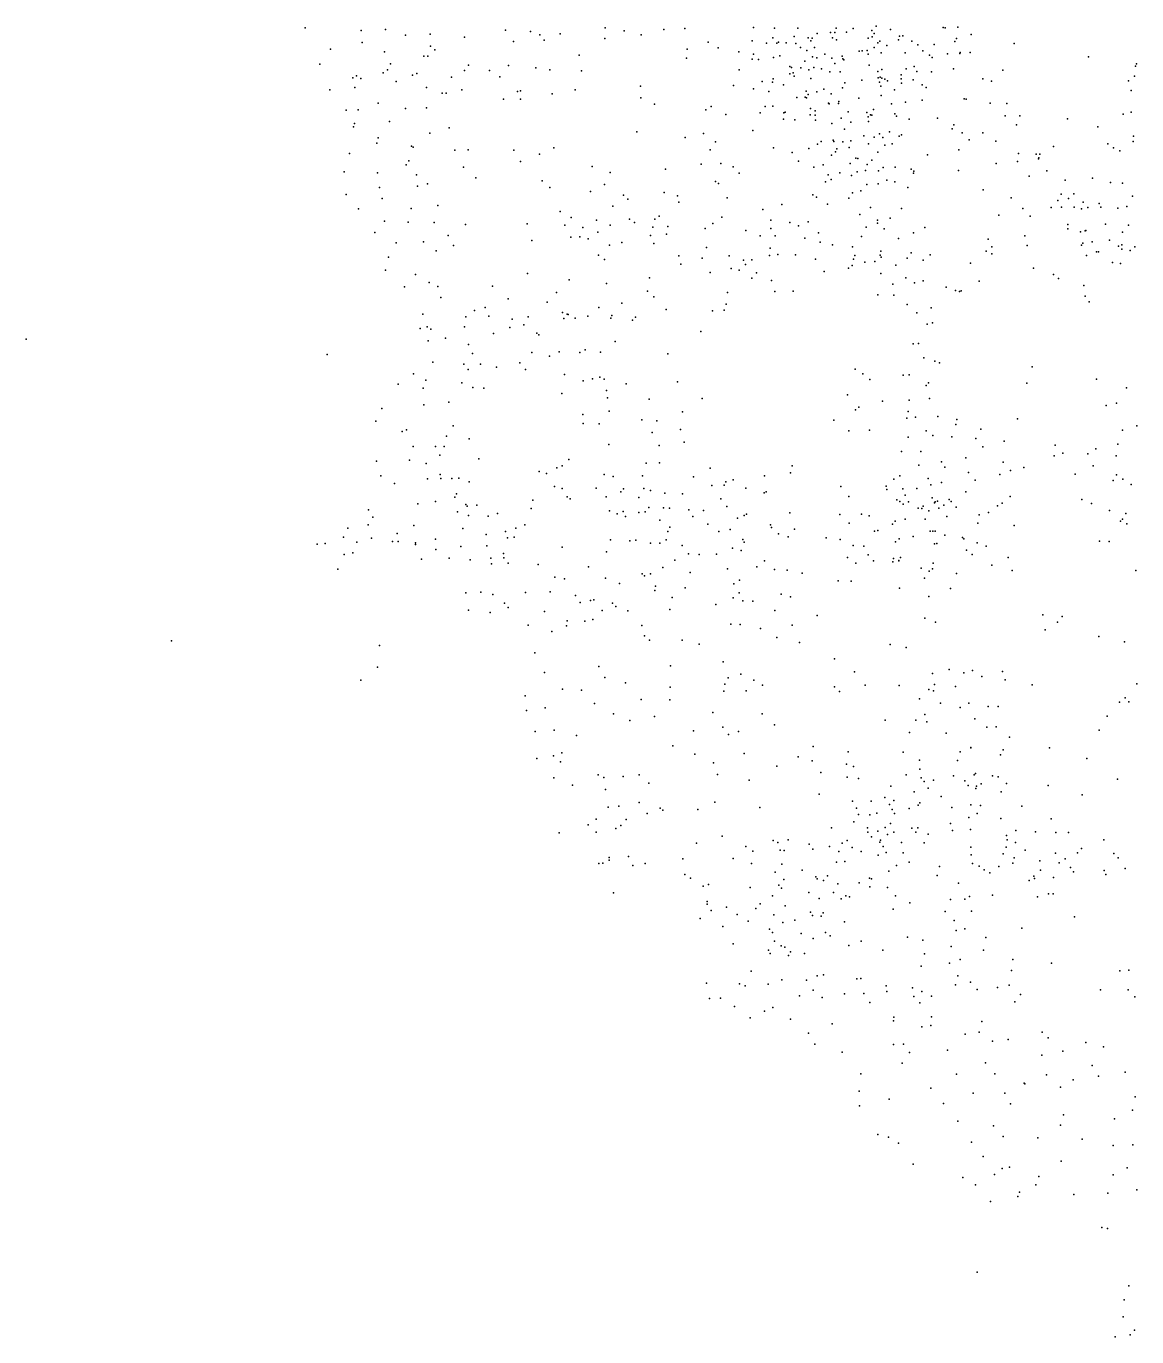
# Model space of a CAD drawing. Header units: millimetres. Extents: x -60275265 to 22802890, y -38578442 to 24337084.
# Drawn here: x 6805622 to 9609622, y -14569304 to -11260304 of the extents above; entities that cross this region are included whole.
import ezdxf

# ---------------------------------------------------------------- set-up
doc = ezdxf.new("R2010")
doc.units = ezdxf.units.MM
doc.header["$MEASUREMENT"] = 0
doc.layers.add('particles', color=7, linetype='Continuous', true_color=0x000000)

msp = doc.modelspace()

# ---------------------------------------------------------------- linework, layer by layer
at = {"layer": 'particles', "color": 93, "true_color": 0x67d435}
for p in [(7509622, -11264304), (7651622, -11271304), (7712622, -11268304), (7763622, -11283304), (7825622, -11280304), (8015622, -11270304), (8078622, -11273304), (8102622, -11282304), (8153622, -11279304), (8267622, -11264304), (8315622, -11272304), (8358622, -11282304), (8415622, -11268304), (8468622, -11266304), (8641622, -11263304), (8694622, -11265304), (8753622, -11265304), (8802622, -11278304), (8836622, -11276304), (8847622, -11276304), (8850622, -11265304), (8876622, -11275304), (8893622, -11266304), (8940622, -11271304), (8946622, -11278304), (8951622, -11260304), (8987622, -11268304), (9120622, -11263304), (9125622, -11264304), (9157622, -11262304), (9191622, -11281304), (7653622, -11301304), (7826622, -11310304), (7912622, -11288304), (8035622, -11299304), (8113622, -11295304), (8266622, -11291304), (8527622, -11300304), (8552622, -11315304), (8638622, -11297304), (8674622, -11303304), (8690622, -11289304), (8700622, -11303304), (8704622, -11300304), (8724622, -11302304), (8744622, -11286304), (8748622, -11304304), (8760622, -11314304), (8779622, -11289304), (8786622, -11297304), (8789622, -11290304), (8795622, -11314304), (8841622, -11289304), (8851622, -11294304), (8931622, -11290304), (8941622, -11287304), (8946622, -11314304), (8955622, -11302304), (8960622, -11298304), (8978622, -11309304), (9007622, -11294304), (9010622, -11285304), (9018622, -11284304), (9041622, -11298304), (9056622, -11307304), (9097622, -11306304), (9150622, -11299304), (9154622, -11291304), (9299622, -11304304), (7573622, -11318304), (7710622, -11325304), (7809622, -11336304), (7819622, -11336304), (7837622, -11320304), (8201622, -11333304), (8472622, -11341304), (8474622, -11318304), (8604622, -11325304), (8638622, -11343304), (8641622, -11331304), (8654622, -11344304), (8692622, -11339304), (8708622, -11335304), (8771622, -11348304), (8776622, -11321304), (8790622, -11337304), (8801622, -11340304), (8821622, -11331304), (8839622, -11341304), (8865622, -11336304), (8867622, -11342304), (8869622, -11345304), (8908622, -11323304), (8916622, -11322304), (8928622, -11321304), (8931622, -11331304), (8964622, -11327304), (9024622, -11327304), (9069622, -11322304), (9086622, -11333304), (9092622, -11339304), (9131622, -11330304), (9162622, -11329304), (9163622, -11326304), (9188622, -11326304), (9487622, -11337304), (7546622, -11356304), (7706622, -11378304), (7717622, -11370304), (7725622, -11355304), (7791622, -11379304), (7912622, -11372304), (7922622, -11358304), (7975622, -11372304), (8023622, -11359304), (8092622, -11365304), (8127622, -11370304), (8207622, -11373304), (8605622, -11370304), (8733622, -11362304), (8733622, -11380304), (8737622, -11364304), (8741622, -11378304), (8761622, -11365304), (8781622, -11370304), (8794622, -11364304), (8813622, -11368304), (8834622, -11375304), (8847622, -11354304), (8860622, -11375304), (8933622, -11358304), (8955622, -11374304), (8965622, -11369304), (9027622, -11368304), (9047622, -11362304), (9054622, -11374304), (9091622, -11375304), (9146622, -11368304), (9271622, -11371304), (9606622, -11361304), (9608622, -11355304), (7630622, -11390304), (7635622, -11415304), (7639622, -11385304), (7650622, -11392304), (7739622, -11400304), (7780622, -11384304), (7816622, -11415304), (7879622, -11389304), (8001622, -11388304), (8356622, -11411304), (8591622, -11410304), (8663622, -11400304), (8689622, -11401304), (8691622, -11393304), (8717622, -11408304), (8744622, -11386304), (8786622, -11392304), (8872622, -11403304), (8915622, -11396304), (8956622, -11390304), (8959622, -11401304), (8961622, -11389304), (8963622, -11411304), (8965622, -11391304), (8973622, -11394304), (8980622, -11398304), (9014622, -11383304), (9014622, -11393304), (9015622, -11404304), (9044622, -11395304), (9067622, -11408304), (9077622, -11415304), (9220622, -11393304), (9242622, -11399304), (9588622, -11398304), (9603622, -11386304), (7572622, -11421304), (7855622, -11429304), (7865622, -11429304), (7905622, -11421304), (8010622, -11444304), (8045622, -11425304), (8053622, -11423304), (8053622, -11444304), (8133622, -11431304), (8191622, -11421304), (8357622, -11441304), (8641622, -11418304), (8680622, -11425304), (8751622, -11440304), (8772622, -11439304), (8774622, -11424304), (8775622, -11441304), (8779622, -11432304), (8801622, -11426304), (8819622, -11419304), (8837622, -11431304), (8866622, -11416304), (8907622, -11442304), (8964622, -11435304), (8997622, -11421304), (9067622, -11447304), (9173622, -11443304), (9178622, -11444304), (9595622, -11422304), (7613622, -11472304), (7643622, -11471304), (7694622, -11454304), (7763622, -11468304), (7816622, -11466304), (8391622, -11457304), (8521622, -11471304), (8534622, -11463304), (8658622, -11479304), (8671622, -11463304), (8690622, -11462304), (8718622, -11479304), (8721622, -11477304), (8785622, -11468304), (8797622, -11474304), (8831622, -11454304), (8832622, -11456304), (8856622, -11455304), (8857622, -11450304), (8880622, -11476304), (8927622, -11478304), (8944622, -11470304), (8990622, -11456304), (8998622, -11481304), (9025622, -11452304), (9239622, -11454304), (9281622, -11455304), (9595622, -11477304), (7631622, -11514304), (7634622, -11506304), (7722622, -11501304), (8571622, -11483304), (8717622, -11495304), (8746622, -11496304), (8784622, -11484304), (8797622, -11485304), (8798622, -11497304), (8839622, -11506304), (8863622, -11492304), (8887622, -11502304), (8931622, -11489304), (8932622, -11501304), (8937622, -11484304), (8940622, -11485304), (9002622, -11487304), (9034622, -11495304), (9106622, -11492304), (9147622, -11509304), (9277622, -11486304), (9305622, -11509304), (9314622, -11486304), (9434622, -11494304), (9511622, -11514304), (9575622, -11482304), (7694622, -11542304), (7824622, -11530304), (7873622, -11517304), (8347622, -11527304), (8469622, -11541304), (8515622, -11531304), (8640622, -11523304), (8842622, -11548304), (8871622, -11520304), (8920622, -11537304), (8946622, -11540304), (8959622, -11532304), (8968622, -11541304), (8985622, -11527304), (9009622, -11538304), (9015622, -11534304), (9143622, -11519304), (9168622, -11529304), (9186622, -11547304), (9220622, -11529304), (9601622, -11538304), (7621622, -11581304), (7690622, -11555304), (7778622, -11563304), (7782622, -11565304), (7887622, -11573304), (7921622, -11572304), (8036622, -11573304), (8137622, -11567304), (8532622, -11572304), (8545622, -11552304), (8692622, -11567304), (8739622, -11579304), (8781622, -11569304), (8803622, -11558304), (8812622, -11551304), (8844622, -11551304), (8848622, -11577304), (8852622, -11570304), (8867622, -11552304), (8883622, -11566304), (8887622, -11549304), (8932622, -11557304), (8955622, -11578304), (8973622, -11560304), (8991622, -11557304), (9160622, -11572304), (9253622, -11550304), (9310622, -11581304), (9399622, -11564304), (9536622, -11557304), (9550622, -11567304), (9566622, -11575304), (9600622, -11551304), (7764622, -11610304), (7771622, -11600304), (8053622, -11602304), (8101622, -11583304), (8234622, -11614304), (8509622, -11608304), (8559622, -11607304), (8755622, -11601304), (8817622, -11610304), (8838622, -11586304), (8885622, -11607304), (8900622, -11593304), (8905622, -11594304), (8928622, -11609304), (8940622, -11598304), (9081622, -11585304), (9254622, -11607304), (9308622, -11602304), (9355622, -11583304), (9361622, -11595304), (9362622, -11592304), (9364622, -11583304), (7608622, -11628304), (7692622, -11630304), (7790622, -11635304), (7909622, -11616304), (7940622, -11643304), (8279622, -11629304), (8419622, -11621304), (8590622, -11615304), (8605622, -11631304), (8794622, -11616304), (8830622, -11635304), (8837622, -11647304), (8859622, -11630304), (8889622, -11637304), (8903622, -11628304), (8924622, -11624304), (8957622, -11625304), (8969622, -11617304), (8999622, -11616304), (9039622, -11621304), (9045622, -11631304), (9046622, -11626304), (9159622, -11624304), (9337622, -11639304), (9382622, -11625304), (9497622, -11644304), (7697622, -11667304), (7793622, -11664304), (7818622, -11658304), (8108622, -11650304), (8127622, -11667304), (8230622, -11677304), (8265622, -11660304), (8416622, -11680304), (8545622, -11652304), (8553622, -11657304), (8823622, -11653304), (8912622, -11676304), (8927622, -11660304), (8956622, -11658304), (8978622, -11649304), (8998622, -11653304), (9031622, -11667304), (9221622, -11673304), (9428622, -11649304), (9543622, -11655304), (9573622, -11656304), (7613622, -11685304), (7704622, -11695304), (7844622, -11713304), (8313622, -11687304), (8324622, -11697304), (8449622, -11688304), (8453622, -11704304), (8575622, -11693304), (8713622, -11710304), (8791622, -11686304), (8800622, -11692304), (8828622, -11709304), (8882622, -11694304), (8891622, -11681304), (9292622, -11693304), (9410622, -11700304), (9418622, -11684304), (9437622, -11695304), (9450622, -11683304), (9474622, -11704304), (9514622, -11708304), (9598622, -11689304), (7644622, -11721304), (7777622, -11720304), (8153622, -11728304), (8181622, -11743304), (8286622, -11714304), (8403622, -11740304), (8561622, -11742304), (8665622, -11723304), (8910622, -11735304), (8937622, -11718304), (8986622, -11745304), (9015622, -11720304), (9261622, -11737304), (9321622, -11720304), (9340622, -11740304), (9393622, -11718304), (9419622, -11717304), (9451622, -11717304), (9469622, -11721304), (9485622, -11718304), (9518622, -11717304), (9561622, -11719304), (9584622, -11715304), (7710622, -11752304), (7769622, -11755304), (7835622, -11756304), (7914622, -11761304), (8070622, -11759304), (8165622, -11762304), (8210622, -11768304), (8245622, -11750304), (8279622, -11762304), (8328622, -11747304), (8341622, -11756304), (8387622, -11767304), (8392622, -11747304), (8425622, -11766304), (8519622, -11771304), (8539622, -11758304), (8622622, -11776304), (8685622, -11750304), (8685622, -11771304), (8733622, -11756304), (8755622, -11764304), (8779622, -11754304), (8926622, -11767304), (8954622, -11750304), (8954622, -11757304), (8971622, -11772304), (9074622, -11768304), (9435622, -11761304), (9435622, -11772304), (9467622, -11779304), (9479622, -11777304), (9480622, -11776304), (9530622, -11760304), (9588622, -11762304), (7685622, -11781304), (7739622, -11807304), (7808622, -11804304), (7870622, -11788304), (8082622, -11801304), (8180622, -11793304), (8203622, -11792304), (8224622, -11797304), (8248622, -11780304), (8309622, -11806304), (8381622, -11788304), (8390622, -11809304), (8422622, -11785304), (8658622, -11789304), (8696622, -11789304), (8771622, -11795304), (8805622, -11782304), (8810622, -11805304), (8841622, -11812304), (8914622, -11791304), (9007622, -11796304), (9045622, -11782304), (9234622, -11798304), (9326622, -11789304), (9473622, -11808304), (9496622, -11804304), (9540622, -11800304), (9571622, -11812304), (9573622, -11780304), (7720622, -11843304), (7840622, -11827304), (7884622, -11814304), (8250622, -11838304), (8278622, -11813304), (8453622, -11840304), (8523622, -11819304), (8580622, -11840304), (8682622, -11839304), (8683622, -11820304), (8703622, -11836304), (8747622, -11837304), (8891622, -11817304), (8897622, -11839304), (8961622, -11838304), (8963622, -11828304), (8964622, -11843304), (9039622, -11832304), (9087622, -11837304), (9229622, -11828304), (9243622, -11817304), (9243622, -11835304), (9332622, -11814304), (9469622, -11813304), (9482622, -11839304), (9507622, -11830304), (9512622, -11830304), (9563622, -11815304), (9571622, -11823304), (9592622, -11826304), (9604622, -11817304), (7712622, -11876304), (8265622, -11849304), (8458622, -11861304), (8512622, -11846304), (8585622, -11872304), (8605622, -11876304), (8616622, -11851304), (8621622, -11862304), (8637622, -11850304), (8798622, -11848304), (8820622, -11879304), (8881622, -11871304), (8890622, -11864304), (8894622, -11848304), (8922622, -11856304), (8948622, -11854304), (9001622, -11863304), (9029622, -11846304), (9070622, -11851304), (9189622, -11858304), (9348622, -11871304), (9548622, -11857304), (9568622, -11859304), (7788622, -11887304), (7822622, -11907304), (8071622, -11884304), (8176622, -11900304), (8270622, -11910304), (8379622, -11895304), (8532622, -11882304), (8637622, -11896304), (8649622, -11883304), (8687622, -11902304), (8963622, -11884304), (8993622, -11911304), (9026622, -11895304), (9048622, -11908304), (9070622, -11903304), (9211622, -11904304), (9399622, -11887304), (9411622, -11897304), (7760622, -11918304), (7844622, -11917304), (7852622, -11945304), (7982622, -11916304), (8144622, -11932304), (8374622, -11929304), (8390622, -11943304), (8576622, -11932304), (8695622, -11930304), (8741622, -11929304), (8955622, -11938304), (8996622, -11939304), (9128622, -11919304), (9151622, -11927304), (9161622, -11930304), (9166622, -11928304), (9475622, -11915304), (9479622, -11942304), (7937622, -11978304), (7964622, -11970304), (8022622, -11948304), (8120622, -11957304), (8251622, -11970304), (8309622, -11959304), (8421622, -11975304), (8567622, -11977304), (8572622, -11962304), (9029622, -11963304), (9090622, -11971304), (9489622, -11956304), (7806622, -11987304), (7915622, -11994304), (7973622, -11992304), (8032622, -12000304), (8072622, -11994304), (8159622, -11983304), (8162622, -11998304), (8171622, -11987304), (8173622, -11988304), (8191622, -11997304), (8223622, -11992304), (8281622, -11997304), (8284622, -11990304), (8336622, -12002304), (8343622, -11995304), (8538622, -11979304), (9054622, -11984304), (9093622, -12009304), (7800622, -12023304), (7817622, -12019304), (7827622, -12025304), (7912622, -12019304), (7985622, -12036304), (8026622, -12021304), (8061622, -12014304), (8094622, -12035304), (8099622, -12039304), (8508622, -12031304), (9080622, -12012304), (6805622, -12050304), (7820622, -12054304), (7864622, -12048304), (7922622, -12064304), (8216622, -12077304), (8292622, -12056304), (9044622, -12062304), (9058622, -12061304), (7565622, -12089304), (7832622, -12108304), (7932622, -12086304), (8051622, -12110304), (8082622, -12084304), (8126622, -12093304), (8151622, -12082304), (8203622, -12084304), (8255622, -12083304), (8425622, -12087304), (9071622, -12097304), (9099622, -12106304), (9111622, -12110304), (7783622, -12138304), (7910622, -12113304), (7921622, -12127304), (7952622, -12113304), (7992622, -12121304), (8066622, -12127304), (8164622, -12139304), (8898622, -12126304), (8917622, -12138304), (9019622, -12141304), (9034622, -12140304), (9345622, -12120304), (7744622, -12164304), (7807622, -12174304), (7814622, -12154304), (7905622, -12160304), (7933622, -12172304), (7960622, -12174304), (8211622, -12155304), (8235622, -12150304), (8253622, -12146304), (8264622, -12151304), (8320622, -12163304), (8449622, -12158304), (8935622, -12152304), (9077622, -12167304), (9083622, -12160304), (9331622, -12161304), (9507622, -12151304), (9583622, -12173304), (7872622, -12209304), (8157622, -12187304), (8270622, -12180304), (8273622, -12198304), (8378622, -12202304), (8512622, -12200304), (8879622, -12191304), (8967622, -12207304), (9034622, -12204304), (9086622, -12200304), (7703622, -12225304), (7809622, -12216304), (8210622, -12240304), (8277622, -12232304), (8462622, -12234304), (8899622, -12229304), (8907622, -12222304), (9032622, -12233304), (9532622, -12218304), (9558622, -12212304), (7688622, -12257304), (7883622, -12269304), (8211622, -12263304), (8252622, -12264304), (8359622, -12254304), (8397622, -12256304), (8844622, -12255304), (9028622, -12250304), (9050622, -12247304), (9107622, -12245304), (9152622, -12266304), (9155622, -12253304), (9308622, -12251304), (9609622, -12269304), (7754622, -12283304), (7765622, -12279304), (7866622, -12295304), (7923622, -12302304), (8385622, -12286304), (8457622, -12278304), (8882622, -12282304), (8934622, -12280304), (9032622, -12298304), (9077622, -12282304), (9094622, -12293304), (9142622, -12297304), (9203622, -12301304), (9215622, -12277304), (9274622, -12308304), (9573622, -12280304), (7782622, -12321304), (7838622, -12321304), (7860622, -12321304), (8276622, -12316304), (8403622, -12319304), (8466622, -12310304), (9015622, -12334304), (9064622, -12334304), (9220622, -12322304), (9403622, -12318304), (9422622, -12338304), (9485622, -12340304), (9506622, -12327304), (9561622, -12315304), (7689622, -12358304), (7773622, -12356304), (7815622, -12364304), (7849622, -12343304), (7948622, -12352304), (8145622, -12375304), (8158622, -12370304), (8175622, -12354304), (8370622, -12363304), (8404622, -12362304), (8739622, -12370304), (9059622, -12368304), (9116622, -12360304), (9124622, -12373304), (9177622, -12350304), (9272622, -12361304), (9324622, -12374304), (9400622, -12345304), (9499622, -12370304), (9557622, -12345304), (7700622, -12395304), (7818622, -12403304), (7850622, -12392304), (7852622, -12402304), (7880622, -12402304), (7897622, -12401304), (8100622, -12384304), (8119622, -12389304), (8264622, -12392304), (8287622, -12397304), (8361622, -12395304), (8490622, -12398304), (8532622, -12376304), (8590622, -12405304), (8669622, -12395304), (8735622, -12388304), (8996622, -12404304), (9011622, -12395304), (9082622, -12402304), (9184622, -12387304), (9201622, -12406304), (9263622, -12392304), (9290622, -12382304), (9453622, -12391304), (9549622, -12407304), (9558622, -12393304), (9574622, -12404304), (7735622, -12415304), (7891622, -12441304), (7923622, -12410304), (8139622, -12422304), (8158622, -12427304), (8244622, -12426304), (8306622, -12436304), (8313622, -12428304), (8364622, -12427304), (8381622, -12432304), (8417622, -12439304), (8462622, -12441304), (8536622, -12420304), (8567622, -12419304), (8571622, -12410304), (8622622, -12426304), (8668622, -12438304), (8673622, -12436304), (8862622, -12422304), (8976622, -12421304), (8978622, -12430304), (9018622, -12428304), (9054622, -12427304), (9089622, -12418304), (9116622, -12412304), (9177622, -12436304), (9595622, -12417304), (7794622, -12466304), (7838622, -12460304), (7887622, -12449304), (7915622, -12468304), (7918622, -12472304), (7943622, -12469304), (8084622, -12457304), (8171622, -12448304), (8178622, -12453304), (8269622, -12448304), (8352622, -12450304), (8559622, -12453304), (8574622, -12473304), (8882622, -12447304), (9003622, -12456304), (9011622, -12460304), (9019622, -12467304), (9024622, -12444304), (9033622, -12461304), (9070622, -12472304), (9092622, -12451304), (9098622, -12463304), (9100622, -12461304), (9106622, -12459304), (9122622, -12469304), (9135622, -12455304), (9140622, -12460304), (9153622, -12474304), (9257622, -12471304), (9269622, -12464304), (9289622, -12447304), (9470622, -12455304), (9495622, -12465304), (7669622, -12481304), (7680622, -12500304), (7894622, -12486304), (7922622, -12495304), (7971622, -12497304), (7995622, -12490304), (8080622, -12478304), (8278622, -12484304), (8297622, -12491304), (8312622, -12485304), (8318622, -12498304), (8352622, -12488304), (8368622, -12486304), (8377622, -12475304), (8405622, -12507304), (8414622, -12476304), (8429622, -12477304), (8478622, -12481304), (8488622, -12498304), (8515622, -12483304), (8601622, -12502304), (8618622, -12495304), (8624622, -12492304), (8733622, -12489304), (8859622, -12493304), (8914622, -12492304), (8933622, -12496304), (9024622, -12505304), (9057622, -12477304), (9066622, -12478304), (9075622, -12505304), (9084622, -12484304), (9109622, -12477304), (9129622, -12498304), (9211622, -12494304), (9235622, -12488304), (9540622, -12483304), (9573622, -12505304), (9581622, -12490304), (7617622, -12527304), (7668622, -12519304), (7784622, -12521304), (7907622, -12528304), (8015622, -12536304), (8041622, -12527304), (8064622, -12519304), (8425622, -12536304), (8430622, -12525304), (8526622, -12517304), (8554622, -12536304), (8582622, -12531304), (8684622, -12519304), (8687622, -12526304), (8745622, -12530304), (8883622, -12515304), (8947622, -12535304), (8955622, -12533304), (8992622, -12517304), (8999622, -12510304), (9087622, -12535304), (9094622, -12535304), (9100622, -12535304), (9208622, -12515304), (9299622, -12521304), (9568622, -12510304), (9584622, -12516304), (7540622, -12568304), (7560622, -12566304), (7606622, -12550304), (7640622, -12563304), (7677622, -12553304), (7730622, -12561304), (7742622, -12541304), (7744622, -12561304), (7788622, -12564304), (7788622, -12569304), (7838622, -12555304), (7966622, -12543304), (7968622, -12572304), (8020622, -12552304), (8037622, -12550304), (8280622, -12557304), (8329622, -12559304), (8344622, -12558304), (8381622, -12565304), (8405622, -12565304), (8421622, -12557304), (8461622, -12571304), (8614622, -12556304), (8618622, -12563304), (8704622, -12542304), (8729622, -12549304), (8825622, -12552304), (8860622, -12556304), (8893622, -12571304), (8920622, -12573304), (9000622, -12562304), (9009622, -12554304), (9044622, -12548304), (9098622, -12567304), (9104622, -12566304), (9124622, -12545304), (9169622, -12551304), (9172622, -12554304), (9206622, -12564304), (9229622, -12573304), (9515622, -12560304), (9539622, -12561304), (7608622, -12594304), (7630622, -12590304), (7803622, -12606304), (7839622, -12581304), (7873622, -12603304), (7902622, -12574304), (7978622, -12603304), (8010622, -12591304), (8011622, -12602304), (8158622, -12575304), (8270622, -12587304), (8477622, -12592304), (8504622, -12594304), (8548622, -12593304), (8588622, -12578304), (8610622, -12584304), (8879622, -12601304), (8931622, -12595304), (8995622, -12604304), (9012622, -12601304), (9179622, -12583304), (9193622, -12594304), (9284622, -12601304), (7592622, -12631304), (7926622, -12607304), (7980622, -12617304), (8022622, -12616304), (8098622, -12619304), (8225622, -12625304), (8412622, -12627304), (8443622, -12608304), (8481622, -12639304), (8576622, -12630304), (8650622, -12625304), (8669622, -12610304), (8694622, -12632304), (8726622, -12633304), (8900622, -12616304), (8944622, -12610304), (8993622, -12612304), (9008622, -12609304), (9008622, -12610304), (9065622, -12628304), (9085622, -12636304), (9093622, -12630304), (9095622, -12616304), (9243622, -12621304), (9294622, -12634304), (9607622, -12634304), (8140622, -12651304), (8164622, -12655304), (8268622, -12654304), (8303622, -12667304), (8360622, -12643304), (8366622, -12648304), (8381622, -12643304), (8592622, -12668304), (8606622, -12659304), (8764622, -12641304), (8855622, -12660304), (8888622, -12661304), (9073622, -12654304), (9154622, -12642304), (7915622, -12691304), (7953622, -12689304), (7983622, -12695304), (8066622, -12690304), (8128622, -12688304), (8192622, -12697304), (8392622, -12685304), (8394622, -12674304), (8436622, -12702304), (8469622, -12678304), (8590622, -12703304), (8605622, -12691304), (8711622, -12694304), (8735622, -12701304), (9010622, -12679304), (9084622, -12700304), (9139622, -12680304), (7922622, -12734304), (8013622, -12717304), (8022622, -12728304), (8114622, -12738304), (8204622, -12715304), (8230622, -12710304), (8238622, -12708304), (8259622, -12735304), (8285622, -12717304), (8294622, -12725304), (8324622, -12736304), (8430622, -12733304), (8546622, -12720304), (8614622, -12711304), (8640622, -12712304), (8695622, -12735304), (7976622, -12740304), (8072622, -12772304), (8171622, -12761304), (8215622, -12762304), (8236622, -12758304), (8584622, -12770304), (8608622, -12771304), (8739622, -12772304), (8802622, -12748304), (9074622, -12755304), (9101622, -12765304), (9372622, -12746304), (9409622, -12765304), (9421622, -12750304), (8132622, -12788304), (8169622, -12774304), (8359622, -12773304), (8366622, -12799304), (8659622, -12781304), (8700622, -12803304), (9378622, -12784304), (9513622, -12801304), (7172622, -12812304), (7697622, -12824304), (8379622, -12810304), (8461622, -12810304), (8504622, -12820304), (8757622, -12816304), (8986622, -12821304), (9027622, -12829304), (9578622, -12814304), (8089622, -12842304), (8565622, -12865304), (8846622, -12857304), (7692622, -12878304), (8114622, -12892304), (8251622, -12877304), (8266622, -12904304), (8432622, -12875304), (8609622, -12896304), (8896622, -12890304), (9093622, -12894304), (9135622, -12884304), (9172622, -12893304), (9194622, -12887304), (9218622, -12902304), (9270622, -12889304), (7650622, -12911304), (8159622, -12934304), (8207622, -12936304), (8318622, -12918304), (8431622, -12929304), (8569622, -12921304), (8577622, -12905304), (8642622, -12911304), (8664622, -12924304), (8846622, -12928304), (8923622, -12924304), (9009622, -12925304), (9084622, -12935304), (9098622, -12922304), (9151622, -12927304), (9277622, -12910304), (9345622, -12923304), (9609622, -12920304), (8065622, -12951304), (8240622, -12970304), (8358622, -12960304), (8430622, -12961304), (8566622, -12939304), (8623622, -12938304), (8858622, -12940304), (9060622, -12958304), (9096622, -12938304), (9113622, -12969304), (9185622, -12969304), (9565622, -12967304), (9580622, -12956304), (9589622, -12966304), (8068622, -12988304), (8115622, -12981304), (8288622, -12996304), (8391622, -13003304), (8539622, -12993304), (8663622, -12996304), (9074622, -12998304), (9163622, -12980304), (9234622, -12978304), (9259622, -12978304), (9534622, -13002304), (8138622, -13037304), (8329622, -13013304), (8564622, -13030304), (8694622, -13024304), (8974622, -13012304), (9051622, -13012304), (9079622, -13016304), (9200622, -13009304), (9230622, -13030304), (9254622, -13029304), (9514622, -13037304), (8090622, -13041304), (8194622, -13051304), (8490622, -13039304), (8578622, -13048304), (8603622, -13041304), (9035622, -13043304), (9128622, -13045304), (9288622, -13055304), (8136622, -13102304), (8157622, -13095304), (8438622, -13077304), (8493622, -13098304), (8618622, -13096304), (8792622, -13079304), (8880622, -13092304), (9019622, -13093304), (9163622, -13092304), (9190622, -13081304), (9190622, -13082304), (9265622, -13100304), (9272622, -13087304), (9389622, -13082304), (8094622, -13109304), (8154622, -13117304), (8540622, -13120304), (8700622, -13128304), (8754622, -13105304), (8789622, -13115304), (8876622, -13123304), (8894622, -13129304), (9060622, -13113304), (9061622, -13136304), (9156622, -13114304), (9483622, -13109304), (8137622, -13158304), (8249622, -13150304), (8263622, -13157304), (8312622, -13154304), (8353622, -13150304), (8550622, -13149304), (8630622, -13164304), (8811622, -13144304), (8878622, -13156304), (8906622, -13159304), (9027622, -13150304), (9065622, -13158304), (9072622, -13167304), (9096622, -13164304), (9146622, -13153304), (9175622, -13165304), (9198622, -13150304), (9202622, -13147304), (9245622, -13153304), (9259622, -13155304), (9560622, -13161304), (8184622, -13176304), (8268622, -13187304), (8377622, -13171304), (8807622, -13199304), (8988622, -13179304), (9047622, -13193304), (9082622, -13184304), (9183622, -13177304), (9203622, -13185304), (9204622, -13179304), (9216622, -13173304), (9267622, -13193304), (9280622, -13172304), (9385622, -13177304), (9471622, -13201304), (8274622, -13232304), (8301622, -13229304), (8353622, -13220304), (8406622, -13234304), (8544622, -13219304), (8657622, -13233304), (8891622, -13217304), (8901622, -13234304), (8938622, -13217304), (8973622, -13207304), (8985622, -13225304), (8996622, -13215304), (9034622, -13235304), (9057622, -13227304), (9061622, -13221304), (9115622, -13205304), (9142622, -13233304), (9190622, -13226304), (9214622, -13228304), (9319622, -13229304), (8244622, -13262304), (8320622, -13263304), (8373622, -13248304), (8412622, -13239304), (8501622, -13238304), (8906622, -13250304), (8935622, -13251304), (8953622, -13247304), (8991622, -13238304), (8997622, -13248304), (9185622, -13258304), (9206622, -13248304), (9266622, -13260304), (9393622, -13261304), (8151622, -13297304), (8224622, -13276304), (8244622, -13295304), (8294622, -13286304), (8306622, -13278304), (8838622, -13284304), (8895622, -13269304), (8929622, -13284304), (8930622, -13295304), (8955622, -13292304), (8974622, -13283304), (8980622, -13301304), (8987622, -13273304), (8996622, -13295304), (9041622, -13285304), (9051622, -13295304), (9056622, -13284304), (9082622, -13300304), (9139622, -13273304), (9144622, -13291304), (9189622, -13288304), (9304622, -13291304), (9353622, -13294304), (9405622, -13296304), (9437622, -13296304), (8497622, -13323304), (8562622, -13305304), (8622622, -13331304), (8691622, -13316304), (8703622, -13321304), (8729622, -13314304), (8782622, -13325304), (8833622, -13331304), (8865622, -13323304), (8878622, -13316304), (8890622, -13334304), (8939622, -13307304), (8960622, -13320304), (8962622, -13315304), (8969622, -13331304), (9015622, -13321304), (9072622, -13322304), (9190622, -13333304), (9279622, -13333304), (9280622, -13303304), (9282622, -13314304), (9303622, -13321304), (9526622, -13314304), (8277622, -13359304), (8277622, -13366304), (8326622, -13356304), (8463622, -13362304), (8590622, -13361304), (8640622, -13343304), (8709622, -13340304), (8719622, -13341304), (8791622, -13338304), (8857622, -13344304), (8913622, -13344304), (8956622, -13353304), (8976622, -13346304), (9019622, -13347304), (9191622, -13352304), (9272622, -13350304), (9299622, -13360304), (9327622, -13340304), (9364622, -13367304), (9404622, -13348304), (9428622, -13362304), (9459622, -13347304), (9469622, -13336304), (9551622, -13349304), (9562622, -13360304), (8251622, -13374304), (8261622, -13373304), (8337622, -13379304), (8368622, -13374304), (8636622, -13374304), (8696622, -13396304), (8713622, -13376304), (8764622, -13391304), (8851622, -13371304), (8872622, -13369304), (8983622, -13393304), (9002622, -13379304), (9034622, -13371304), (9111622, -13382304), (9194622, -13374304), (9211622, -13381304), (9224622, -13390304), (9238622, -13398304), (9261622, -13382304), (9296622, -13373304), (9366622, -13391304), (9413622, -13372304), (9442622, -13384304), (9449622, -13395304), (9527622, -13392304), (9580622, -13387304), (8468622, -13402304), (8482622, -13411304), (8514622, -13431304), (8528622, -13427304), (8705622, -13429304), (8718622, -13414304), (8799622, -13408304), (8802622, -13413304), (8818622, -13417304), (8828622, -13405304), (8854622, -13425304), (8908622, -13423304), (8934622, -13411304), (8935622, -13433304), (8939622, -13413304), (9105622, -13404304), (9159622, -13424304), (9337622, -13417304), (9349622, -13406304), (9351622, -13412304), (9399622, -13409304), (9531622, -13402304), (8288622, -13448304), (8633622, -13435304), (8689622, -13456304), (8712622, -13436304), (8781622, -13447304), (8807622, -13462304), (8843622, -13447304), (8863622, -13463304), (8874622, -13456304), (8884622, -13458304), (8980622, -13435304), (9000622, -13456304), (9139622, -13465304), (9175622, -13464304), (9187622, -13457304), (9245622, -13454304), (9358622, -13458304), (9386622, -13451304), (9398622, -13451304), (8524622, -13470304), (8524622, -13477304), (8534622, -13493304), (8573622, -13484304), (8647622, -13488304), (8658622, -13476304), (8721622, -13481304), (8785622, -13497304), (8817622, -13499304), (8994622, -13489304), (9036622, -13473304), (9125622, -13495304), (9192622, -13494304), (8507622, -13513304), (8564622, -13533304), (8600622, -13503304), (8628622, -13520304), (8693622, -13504304), (8715622, -13523304), (8746622, -13517304), (8790622, -13505304), (8812622, -13507304), (8871622, -13521304), (9148622, -13518304), (9452622, -13509304), (8682622, -13540304), (8689622, -13548304), (8762622, -13551304), (8792622, -13563304), (8823622, -13548304), (8835622, -13557304), (9030622, -13560304), (9153622, -13543304), (9175622, -13539304), (9228622, -13561304), (9319622, -13537304), (8590622, -13577304), (8679622, -13593304), (8694622, -13570304), (8711622, -13582304), (8720622, -13585304), (8735622, -13597304), (8882622, -13581304), (8913622, -13570304), (8968622, -13593304), (9069622, -13568304), (9140622, -13584304), (9222622, -13593304), (8683622, -13601304), (8730622, -13606304), (8770622, -13601304), (9073622, -13602304), (9136622, -13626304), (9163622, -13616304), (9296622, -13616304), (9394622, -13626304), (8635622, -13646304), (8802622, -13658304), (8818622, -13655304), (8902622, -13665304), (8912622, -13664304), (9065622, -13633304), (9157622, -13658304), (9293622, -13644304), (9566622, -13645304), (9589622, -13643304), (8523622, -13676304), (8606622, -13678304), (8620622, -13683304), (8678622, -13679304), (8713622, -13668304), (8775622, -13669304), (8792622, -13694304), (8976622, -13683304), (8978622, -13697304), (9043622, -13688304), (9066622, -13697304), (9151622, -13680304), (9189622, -13674304), (9206622, -13692304), (9257622, -13687304), (9287622, -13681304), (9517622, -13693304), (9587622, -13693304), (8530622, -13715304), (8558622, -13714304), (8757622, -13708304), (8815622, -13712304), (8871622, -13703304), (8920622, -13702304), (8935622, -13725304), (9046622, -13710304), (9061622, -13726304), (9091622, -13709304), (9301622, -13723304), (9315622, -13705304), (9604622, -13711304), (8593622, -13735304), (8633622, -13764304), (8669622, -13747304), (8690622, -13738304), (8996622, -13762304), (9091622, -13761304), (8735622, -13767304), (8840622, -13779304), (8995622, -13771304), (9066622, -13786304), (9089622, -13783304), (9218622, -13773304), (8780622, -13802304), (8796622, -13830304), (8995622, -13831304), (9020622, -13830304), (9176622, -13805304), (9211622, -13800304), (9245622, -13823304), (9284622, -13818304), (9370622, -13800304), (9385622, -13814304), (9480622, -13826304), (8865622, -13850304), (9035622, -13851304), (9131622, -13845304), (9369622, -13858304), (9422622, -13848304), (9525622, -13837304), (9017622, -13878304), (9227622, -13877304), (9496622, -13884304), (8912622, -13905304), (9154622, -13906304), (9251622, -13905304), (9325622, -13929304), (9326622, -13930304), (9381622, -13908304), (9448622, -13920304), (9512622, -13911304), (9580622, -13901304), (8908622, -13949304), (9089622, -13941304), (9196622, -13954304), (9276622, -13954304), (9416622, -13939304), (9605622, -13963304), (8909622, -13986304), (8984622, -13969304), (9121622, -13980304), (9290622, -13981304), (9157622, -14025304), (9424622, -14009304), (9553622, -14019304), (9598622, -13997304), (8955622, -14058304), (9247622, -14036304), (9416622, -14035304), (8982622, -14065304), (9007622, -14080304), (9192622, -14078304), (9272622, -14063304), (9359622, -14067304), (9471622, -14070304), (9549622, -14086304), (9599622, -14084304), (9221622, -14114304), (9418622, -14126304), (9044622, -14133304), (9250622, -14159304), (9269622, -14144304), (9288622, -14141304), (9549622, -14160304), (9585622, -14142304), (9170622, -14167304), (9202622, -14185304), (9354622, -14185304), (9362622, -14164304), (9240622, -14227304), (9309622, -14215304), (9313622, -14204304), (9450622, -14210304), (9536622, -14206304), (9609622, -14198304), (9521622, -14293304), (9535622, -14296304), (9206622, -14406304), (9589622, -14440304), (9577622, -14476304), (9575622, -14519304), (9603622, -14552304), (9554622, -14569304), (9592622, -14564304)]:
    msp.add_point(p, dxfattribs=at)

doc.saveas('drawing.dxf')
